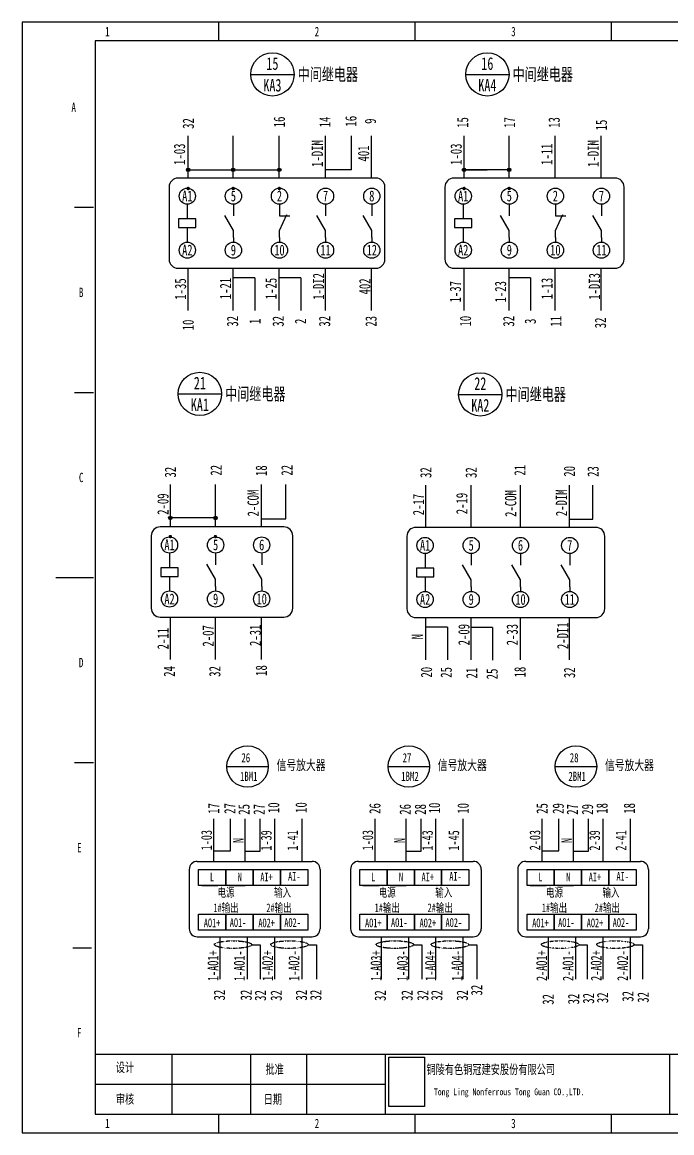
# Model space of a CAD drawing. Header units: millimetres. Extents: x 401220 to 2750366, y -101310 to 943175.
# Drawn here: x 1178257 to 1203839, y 442864 to 486641 of the extents above; entities that cross this region are included whole.
import ezdxf
from ezdxf.enums import TextEntityAlignment as Align

# ---------------------------------------------------------------- set-up
doc = ezdxf.new("R2010")
doc.units = ezdxf.units.MM
doc.linetypes.add('DASHDOT', pattern=[1, 0.5, -0.25, 0, -0.25])
doc.styles.add('IDQSTYLE', font='NSimSun.ttf', dxfattribs={"width": 0.7})
picture_1 = doc.add_image_def('image1.png', size_in_pixel=(137, 191))

msp = doc.modelspace()

# ---------------------------------------------------------------- hatches: boundary and pattern name
h = msp.add_hatch(color=256)
h.dxf.hatch_style = 1
h.paths.add_polyline_path([(1184792.08615, 480890.75253, 0.4142135624), (1184722.70739, 480821.37377), (1184792.08615, 480821.37377)])
h.paths.add_polyline_path([(1184792.08615, 480821.37377), (1184722.70739, 480821.37377, 0.4142135624), (1184792.08615, 480751.99501)])
h.paths.add_polyline_path([(1184861.46491, 480821.37377, 0.4142135624), (1184792.08615, 480890.75253), (1184792.08615, 480751.99501, 0.4142135624)])
h = msp.add_hatch(color=256)
h.dxf.hatch_style = 1
h.paths.add_polyline_path([(1186567.42133, 480890.75253, 0.4142135624), (1186498.04258, 480821.37377), (1186567.42133, 480821.37377)])
h.paths.add_polyline_path([(1186567.42133, 480821.37377), (1186498.04258, 480821.37377, 0.4142135624), (1186567.42133, 480751.99501)])
h.paths.add_polyline_path([(1186636.80009, 480821.37377, 0.4142135624), (1186567.42133, 480890.75253), (1186567.42133, 480751.99501, 0.4142135624)])
h = msp.add_hatch(color=256)
h.dxf.hatch_style = 1
h.paths.add_polyline_path([(1188382.15286, 480890.75253, 0.4142135624), (1188312.7741, 480821.37377), (1188382.15286, 480821.37377)])
h.paths.add_polyline_path([(1188382.15286, 480821.37377), (1188312.7741, 480821.37377, 0.4142135624), (1188382.15286, 480751.99501)])
h.paths.add_polyline_path([(1188451.53162, 480821.37377, 0.4142135624), (1188382.15286, 480890.75253), (1188382.15286, 480751.99501, 0.4142135624)])
h = msp.add_hatch(color=256)
h.dxf.hatch_style = 1
h.paths.add_polyline_path([(1195659.34802, 480890.75253, 0.4142135624), (1195589.96926, 480821.37377), (1195659.34802, 480821.37377)])
h.paths.add_polyline_path([(1195659.34802, 480821.37377), (1195589.96926, 480821.37377, 0.4142135624), (1195659.34802, 480751.99501)])
h.paths.add_polyline_path([(1195728.72678, 480821.37377, 0.4142135624), (1195659.34802, 480890.75253), (1195659.34802, 480751.99501, 0.4142135624)])
h = msp.add_hatch(color=256)
h.dxf.hatch_style = 1
h.paths.add_polyline_path([(1197434.6832, 480890.75253, 0.4142135624), (1197365.30445, 480821.37377), (1197434.6832, 480821.37377)])
h.paths.add_polyline_path([(1197434.6832, 480821.37377), (1197365.30445, 480821.37377, 0.4142135624), (1197434.6832, 480751.99501)])
h.paths.add_polyline_path([(1197504.06196, 480821.37377, 0.4142135624), (1197434.6832, 480890.75253), (1197434.6832, 480751.99501, 0.4142135624)])
h = msp.add_hatch(color=256)
h.dxf.hatch_style = 1
h.paths.add_polyline_path([(1184792.08615, 480155.72831, 0.4142135624), (1184722.70739, 480086.34955), (1184792.08615, 480086.34955)])
h.paths.add_polyline_path([(1184792.08615, 480086.34955), (1184722.70739, 480086.34955, 0.4142135624), (1184792.08615, 480016.97079)])
h.paths.add_polyline_path([(1184861.46491, 480086.34955, 0.4142135624), (1184792.08615, 480155.72831), (1184792.08615, 480016.97079, 0.4142135624)])
h = msp.add_hatch(color=256)
h.dxf.hatch_style = 1
h.paths.add_polyline_path([(1186567.42133, 480155.72831, 0.4142135624), (1186498.04258, 480086.34955), (1186567.42133, 480086.34955)])
h.paths.add_polyline_path([(1186567.42133, 480086.34955), (1186498.04258, 480086.34955, 0.4142135624), (1186567.42133, 480016.97079)])
h.paths.add_polyline_path([(1186636.80009, 480086.34955, 0.4142135624), (1186567.42133, 480155.72831), (1186567.42133, 480016.97079, 0.4142135624)])
h = msp.add_hatch(color=256)
h.dxf.hatch_style = 1
h.paths.add_polyline_path([(1188382.15286, 480155.72831, 0.4142135624), (1188312.7741, 480086.34955), (1188382.15286, 480086.34955)])
h.paths.add_polyline_path([(1188382.15286, 480086.34955), (1188312.7741, 480086.34955, 0.4142135624), (1188382.15286, 480016.97079)])
h.paths.add_polyline_path([(1188451.53162, 480086.34955, 0.4142135624), (1188382.15286, 480155.72831), (1188382.15286, 480016.97079, 0.4142135624)])
h = msp.add_hatch(color=256)
h.dxf.hatch_style = 1
h.paths.add_polyline_path([(1195659.34802, 480155.72831, 0.4142135624), (1195589.96926, 480086.34955), (1195659.34802, 480086.34955)])
h.paths.add_polyline_path([(1195659.34802, 480086.34955), (1195589.96926, 480086.34955, 0.4142135624), (1195659.34802, 480016.97079)])
h.paths.add_polyline_path([(1195728.72678, 480086.34955, 0.4142135624), (1195659.34802, 480155.72831), (1195659.34802, 480016.97079, 0.4142135624)])
h = msp.add_hatch(color=256)
h.dxf.hatch_style = 1
h.paths.add_polyline_path([(1197434.6832, 480155.72831, 0.4142135624), (1197365.30445, 480086.34955), (1197434.6832, 480086.34955)])
h.paths.add_polyline_path([(1197434.6832, 480086.34955), (1197365.30445, 480086.34955, 0.4142135624), (1197434.6832, 480016.97079)])
h.paths.add_polyline_path([(1197504.06196, 480086.34955, 0.4142135624), (1197434.6832, 480155.72831), (1197434.6832, 480016.97079, 0.4142135624)])
h = msp.add_hatch(color=256)
h.dxf.hatch_style = 1
h.paths.add_polyline_path([(1184091.60226, 467169.23551, 0.4142135624), (1184022.22351, 467099.85675), (1184091.60226, 467099.85675)])
h.paths.add_polyline_path([(1184091.60226, 467099.85675), (1184022.22351, 467099.85675, 0.4142135624), (1184091.60226, 467030.47799)])
h.paths.add_polyline_path([(1184160.98102, 467099.85675, 0.4142135624), (1184091.60226, 467169.23551), (1184091.60226, 467030.47799, 0.4142135624)])
h = msp.add_hatch(color=256)
h.dxf.hatch_style = 1
h.paths.add_polyline_path([(1185866.93745, 467169.23551, 0.4142135624), (1185797.55869, 467099.85675), (1185866.93745, 467099.85675)])
h.paths.add_polyline_path([(1185866.93745, 467099.85675), (1185797.55869, 467099.85675, 0.4142135624), (1185866.93745, 467030.47799)])
h.paths.add_polyline_path([(1185936.31621, 467099.85675, 0.4142135624), (1185866.93745, 467169.23551), (1185866.93745, 467030.47799, 0.4142135624)])
h = msp.add_hatch(color=256)
h.dxf.hatch_style = 1
h.paths.add_polyline_path([(1184091.60226, 466434.21129, 0.4142135624), (1184022.22351, 466364.83253), (1184091.60226, 466364.83253)])
h.paths.add_polyline_path([(1184091.60226, 466364.83253), (1184022.22351, 466364.83253, 0.4142135624), (1184091.60226, 466295.45377)])
h.paths.add_polyline_path([(1184160.98102, 466364.83253, 0.4142135624), (1184091.60226, 466434.21129), (1184091.60226, 466295.45377, 0.4142135624)])
h = msp.add_hatch(color=256)
h.dxf.hatch_style = 1
h.paths.add_polyline_path([(1185866.93745, 466434.21129, 0.4142135624), (1185797.55869, 466364.83253), (1185866.93745, 466364.83253)])
h.paths.add_polyline_path([(1185866.93745, 466364.83253), (1185797.55869, 466364.83253, 0.4142135624), (1185866.93745, 466295.45377)])
h.paths.add_polyline_path([(1185936.31621, 466364.83253, 0.4142135624), (1185866.93745, 466434.21129), (1185866.93745, 466295.45377, 0.4142135624)])

# ---------------------------------------------------------------- linework, layer by layer
at = {"ltscale": 4}
for p, q in [((1185995.28085, 485903.84016), (1185995.28085, 486640.82047)), ((1193733.57415, 485903.84016), (1193733.57415, 486640.82047)), ((1201471.86745, 485903.84016), (1201471.86745, 486640.82047)), ((1180320.53243, 479344.71536), (1181057.51274, 479344.71536)), ((1180320.53243, 472048.61025), (1181057.51274, 472048.61025)), ((1179583.55211, 464752.50513), (1181057.51274, 464752.50513)), ((1180320.53243, 457456.40002), (1181057.51274, 457456.40002)), ((1180246.83439, 450160.29491), (1180983.81471, 450160.29491)), ((1181131.21077, 445959.50712), (1241710.99261, 445959.50712)), ((1184152.83006, 445959.50712), (1184152.83006, 443601.17011)), ((1187248.14738, 445959.50712), (1187248.14738, 443601.17011)), ((1189459.08832, 445959.50712), (1189459.08832, 443601.17011)), ((1192554.40564, 445959.50712), (1192554.40564, 443601.17011)), ((1203756.50642, 445959.50712), (1203756.50642, 443601.17011)), ((1181131.21077, 444780.33861), (1192554.40564, 444780.33861)), ((1185995.28085, 442864.1898), (1185995.28085, 443601.17011)), ((1193733.57415, 442864.1898), (1193733.57415, 443601.17011)), ((1201471.86745, 442864.1898), (1201471.86745, 443601.17011))]:
    msp.add_line(p, q, dxfattribs=at)
for p, q in [((1187256.71541, 484585.29423), (1188963.52212, 484585.29423)), ((1195722.57393, 484585.29423), (1197429.38065, 484585.29423)), ((1184792.08615, 480498.14393), (1184792.08615, 482164.54202)), ((1184792.08615, 480498.14393), (1184792.08615, 482164.54202)), ((1186567.42133, 480498.14393), (1186567.42133, 482164.54202)), ((1186567.42133, 480498.14393), (1186567.42133, 482164.54202)), ((1188382.15286, 480498.14393), (1188382.15286, 482164.54202)), ((1188382.15286, 480498.14393), (1188382.15286, 482164.54202)), ((1190196.88438, 480498.14393), (1190196.88438, 482164.54202)), ((1190196.88438, 480498.14393), (1190196.88438, 482164.54202)), ((1191221.31484, 481085.70772), (1191221.31484, 482164.54202)), ((1191221.31484, 480821.37377), (1191221.31484, 482164.54202)), ((1191221.31484, 481085.70772), (1191221.31484, 482164.54202)), ((1191221.31484, 480821.37377), (1191221.31484, 482164.54202)), ((1192019.40232, 480498.23908), (1192019.40232, 482164.63717)), ((1192019.40232, 480498.23908), (1192019.40232, 482164.63717)), ((1195659.34802, 480498.14393), (1195659.34802, 482164.54202)), ((1195659.34802, 480498.14393), (1195659.34802, 482164.54202)), ((1197434.6832, 480498.14393), (1197434.6832, 482164.54202)), ((1197434.6832, 480498.14393), (1197434.6832, 482164.54202)), ((1199249.41473, 480498.14393), (1199249.41473, 482164.54202)), ((1199249.41473, 480498.14393), (1199249.41473, 482164.54202)), ((1201064.14625, 480498.14393), (1201064.14625, 482164.54202)), ((1201064.14625, 480498.14393), (1201064.14625, 482164.54202)), ((1184792.08615, 480821.37377), (1188382.15286, 480821.37377)), ((1184792.08615, 480821.37377), (1188382.15286, 480821.37377)), ((1191221.31484, 480821.37377), (1190196.88438, 480821.37377)), ((1195659.34802, 480821.37377), (1196573.44613, 480821.37377)), ((1195659.34802, 480821.37377), (1196573.44613, 480821.37377)), ((1197434.6832, 480821.37377), (1195659.34802, 480821.37377)), ((1187804.12279, 480498.14393), (1184394.52719, 480498.14393)), ((1187804.12279, 480498.14393), (1184394.52719, 480498.14393)), ((1192186.11996, 480498.14393), (1187804.12279, 480498.14393)), ((1192186.11996, 480498.14393), (1187804.12279, 480498.14393)), ((1198326.78234, 480498.14393), (1195261.78906, 480498.14393)), ((1198326.78234, 480498.14393), (1195261.78906, 480498.14393)), ((1201605.38912, 480498.14393), (1195300.39859, 480498.14393)), ((1201605.38912, 480498.14393), (1195300.39859, 480498.14393)), ((1184038.94246, 480142.5592), (1184038.94246, 477297.88135)), ((1184038.94246, 480142.5592), (1184038.94246, 477297.88135)), ((1192541.70469, 477297.88135), (1192541.70469, 480142.5592)), ((1192541.70469, 477297.88135), (1192541.70469, 480142.5592)), ((1194906.20433, 480142.5592), (1194906.20433, 477297.88135)), ((1194906.20433, 480142.5592), (1194906.20433, 477297.88135)), ((1201960.97385, 477297.88135), (1201960.97385, 480142.5592)), ((1201960.97385, 477297.88135), (1201960.97385, 480142.5592)), ((1184758.58356, 479463.66803), (1184758.58356, 479286.69598)), ((1184758.58356, 479463.66803), (1184758.58356, 479286.69598)), ((1186573.31508, 479463.66803), (1186573.31508, 479286.69598)), ((1186573.31508, 479463.66803), (1186573.31508, 479286.69598)), ((1188388.04661, 479463.66803), (1188388.04661, 479286.69598)), ((1188388.04661, 479463.66803), (1188388.04661, 479286.69598)), ((1190202.77813, 479463.66803), (1190202.77813, 479286.69598)), ((1190202.77813, 479463.66803), (1190202.77813, 479286.69598)), ((1192025.29607, 479463.76318), (1192025.29607, 479286.79112)), ((1192025.29607, 479463.76318), (1192025.29607, 479286.79112)), ((1195625.84543, 479463.66803), (1195625.84543, 479286.69598)), ((1195625.84543, 479463.66803), (1195625.84543, 479286.69598)), ((1197440.57696, 479463.66803), (1197440.57696, 479286.69598)), ((1197440.57696, 479463.66803), (1197440.57696, 479286.69598)), ((1199255.30848, 479463.66803), (1199255.30848, 479286.69598)), ((1199255.30848, 479463.66803), (1199255.30848, 479286.69598)), ((1201070.04001, 479463.66803), (1201070.04001, 479286.69598)), ((1201070.04001, 479463.66803), (1201070.04001, 479286.69598)), ((1184758.58356, 479286.69598), (1184758.58353, 478888.44108)), ((1184758.58356, 479286.69598), (1184758.58353, 478888.44108)), ((1186573.31502, 478433.29262), (1186231.95372, 479024.54784)), ((1186573.31502, 478433.29262), (1186231.95372, 479024.54784)), ((1186573.31508, 479286.69598), (1186573.31506, 479002.22819)), ((1186573.31508, 479286.69598), (1186573.31506, 479002.22819)), ((1188388.04654, 478433.29363), (1188680.74518, 479066.8284)), ((1188388.04654, 478433.29363), (1188680.74518, 479066.8284)), ((1188388.04661, 479286.69598), (1188388.04659, 479002.22819)), ((1188388.04661, 479286.69598), (1188388.04659, 479002.22819)), ((1188388.04659, 479002.22819), (1188800.35828, 479002.22819)), ((1190202.77807, 478433.29262), (1189861.41677, 479024.54784)), ((1190202.77807, 478433.29262), (1189861.41677, 479024.54784)), ((1190202.77813, 479286.69598), (1190202.77811, 479002.22819)), ((1190202.77813, 479286.69598), (1190202.77811, 479002.22819)), ((1192025.296, 478433.38777), (1191683.93471, 479024.64298)), ((1192025.296, 478433.38777), (1191683.93471, 479024.64298)), ((1192025.29607, 479286.79112), (1192025.29605, 479002.32334)), ((1192025.29607, 479286.79112), (1192025.29605, 479002.32334)), ((1195625.84543, 479286.69598), (1195625.8454, 478888.44108)), ((1195625.84543, 479286.69598), (1195625.8454, 478888.44108)), ((1197440.57689, 478433.29262), (1197099.21559, 479024.54784)), ((1197440.57689, 478433.29262), (1197099.21559, 479024.54784)), ((1197440.57696, 479286.69598), (1197440.57693, 479002.22819)), ((1197440.57696, 479286.69598), (1197440.57693, 479002.22819)), ((1199255.30841, 478433.29363), (1199548.00705, 479066.8284)), ((1199255.30841, 478433.29363), (1199548.00705, 479066.8284)), ((1199255.30848, 479286.69598), (1199255.30846, 479002.22819)), ((1199255.30848, 479286.69598), (1199255.30846, 479002.22819)), ((1199255.30846, 479002.22819), (1199667.62015, 479002.22819)), ((1201070.03994, 478433.29262), (1200728.67864, 479024.54784)), ((1201070.03994, 478433.29262), (1200728.67864, 479024.54784)), ((1201070.04001, 479286.69598), (1201070.03998, 479002.22819)), ((1201070.04001, 479286.69598), (1201070.03998, 479002.22819)), ((1184417.22219, 478888.44111), (1184417.22216, 478547.07977)), ((1184417.22219, 478888.44111), (1184417.22216, 478547.07977)), ((1184417.22216, 478547.07977), (1185099.94484, 478547.07971)), ((1184417.22216, 478547.07977), (1185099.94484, 478547.07971)), ((1185099.94487, 478888.44105), (1184417.22219, 478888.44111)), ((1185099.94487, 478888.44105), (1184417.22219, 478888.44111)), ((1184758.5835, 478547.07974), (1184758.58347, 478148.82484)), ((1184758.5835, 478547.07974), (1184758.58347, 478148.82484)), ((1185099.94484, 478547.07971), (1185099.94487, 478888.44105)), ((1185099.94484, 478547.07971), (1185099.94487, 478888.44105)), ((1195284.48406, 478888.44111), (1195284.48403, 478547.07977)), ((1195284.48406, 478888.44111), (1195284.48403, 478547.07977)), ((1195284.48403, 478547.07977), (1195967.20671, 478547.07971)), ((1195284.48403, 478547.07977), (1195967.20671, 478547.07971)), ((1195967.20674, 478888.44105), (1195284.48406, 478888.44111)), ((1195967.20674, 478888.44105), (1195284.48406, 478888.44111)), ((1195625.84537, 478547.07974), (1195625.84534, 478148.82484)), ((1195625.84537, 478547.07974), (1195625.84534, 478148.82484)), ((1195967.20671, 478547.07971), (1195967.20674, 478888.44105)), ((1195967.20671, 478547.07971), (1195967.20674, 478888.44105)), ((1184758.58356, 478148.82484), (1184758.58356, 477974.77384)), ((1184758.58356, 478148.82484), (1184758.58356, 477974.77384)), ((1186573.31499, 478148.82484), (1186573.31502, 478433.29262)), ((1186573.31499, 478148.82484), (1186573.31502, 478433.29262)), ((1186573.31508, 478148.82484), (1186573.31508, 477974.77384)), ((1186573.31508, 478148.82484), (1186573.31508, 477974.77384)), ((1188388.04652, 478148.82484), (1188388.04654, 478433.29262)), ((1188388.04652, 478148.82484), (1188388.04654, 478433.29262)), ((1188388.04661, 478148.82484), (1188388.04661, 477974.77384)), ((1188388.04661, 478148.82484), (1188388.04661, 477974.77384)), ((1190202.77804, 478148.82484), (1190202.77807, 478433.29262)), ((1190202.77804, 478148.82484), (1190202.77807, 478433.29262)), ((1190202.77813, 478148.82484), (1190202.77813, 477974.77384)), ((1190202.77813, 478148.82484), (1190202.77813, 477974.77384)), ((1192025.29598, 478148.91998), (1192025.296, 478433.38777)), ((1192025.29598, 478148.91998), (1192025.296, 478433.38777)), ((1192025.29607, 478148.91998), (1192025.29607, 477974.86899)), ((1192025.29607, 478148.91998), (1192025.29607, 477974.86899)), ((1195625.84543, 478148.82484), (1195625.84543, 477974.77384)), ((1195625.84543, 478148.82484), (1195625.84543, 477974.77384)), ((1197440.57686, 478148.82484), (1197440.57689, 478433.29262)), ((1197440.57686, 478148.82484), (1197440.57689, 478433.29262)), ((1197440.57696, 478148.82484), (1197440.57696, 477974.77384)), ((1197440.57696, 478148.82484), (1197440.57696, 477974.77384)), ((1199255.30839, 478148.82484), (1199255.30841, 478433.29262)), ((1199255.30839, 478148.82484), (1199255.30841, 478433.29262)), ((1199255.30848, 478148.82484), (1199255.30848, 477974.77384)), ((1199255.30848, 478148.82484), (1199255.30848, 477974.77384)), ((1201070.03991, 478148.82484), (1201070.03994, 478433.29262)), ((1201070.03991, 478148.82484), (1201070.03994, 478433.29262)), ((1201070.04001, 478148.82484), (1201070.04001, 477974.77384)), ((1201070.04001, 478148.82484), (1201070.04001, 477974.77384)), ((1184394.52719, 476942.29662), (1188080.54696, 476942.29662)), ((1184394.52719, 476942.29662), (1188080.54696, 476942.29662)), ((1184792.08615, 475275.89853), (1184792.08615, 476942.29662)), ((1184792.08615, 475275.89853), (1184792.08615, 476942.29662)), ((1186567.42133, 475275.89853), (1186567.42133, 476942.29662)), ((1186567.42133, 475275.89853), (1186567.42133, 476942.29662)), ((1188080.54696, 476942.29662), (1192186.11996, 476942.29662)), ((1188080.54696, 476942.29662), (1192186.11996, 476942.29662)), ((1188382.15286, 475275.89853), (1188382.15286, 476942.29662)), ((1188382.15286, 475275.89853), (1188382.15286, 476942.29662)), ((1190196.88438, 475275.89853), (1190196.88438, 476942.29662)), ((1190196.88438, 475275.89853), (1190196.88438, 476942.29662)), ((1192019.40232, 475275.99367), (1192019.40232, 476942.39176)), ((1192019.40232, 475275.99367), (1192019.40232, 476942.39176)), ((1195261.78906, 476942.29662), (1198326.78234, 476942.29662)), ((1195261.78906, 476942.29662), (1198326.78234, 476942.29662)), ((1195300.39859, 476942.29662), (1201605.38912, 476942.29662)), ((1195300.39859, 476942.29662), (1201605.38912, 476942.29662)), ((1195659.34802, 475275.89853), (1195659.34802, 476942.29662)), ((1195659.34802, 475275.89853), (1195659.34802, 476942.29662)), ((1197434.6832, 475275.89853), (1197434.6832, 476942.29662)), ((1197434.6832, 475275.89853), (1197434.6832, 476942.29662)), ((1199249.41473, 475275.89853), (1199249.41473, 476942.29662)), ((1199249.41473, 475275.89853), (1199249.41473, 476942.29662)), ((1201064.14625, 475275.89853), (1201064.14625, 476942.29662)), ((1201064.14625, 475275.89853), (1201064.14625, 476942.29662)), ((1187414.47379, 476565.88014), (1186567.42133, 476565.88014)), ((1187414.47379, 476565.88014), (1186567.42133, 476565.88014)), ((1187414.47379, 476565.88014), (1187414.47379, 475275.89853)), ((1187414.47379, 476565.88014), (1187414.47379, 475275.89853)), ((1189229.20531, 476565.88014), (1188382.15286, 476565.88014)), ((1189229.20531, 476565.88014), (1188382.15286, 476565.88014)), ((1189229.20531, 476565.88014), (1189229.20531, 475275.89853)), ((1189229.20531, 476565.88014), (1189229.20531, 475275.89853)), ((1198281.73566, 476565.88014), (1197434.6832, 476565.88014)), ((1198281.73566, 476565.88014), (1197434.6832, 476565.88014)), ((1198281.73566, 476565.88014), (1198281.73566, 475275.89853)), ((1198281.73566, 476565.88014), (1198281.73566, 475275.89853)), ((1184399.5734, 471989.0787), (1186106.38011, 471989.0787)), ((1195445.01318, 471971.25518), (1197151.81989, 471971.25518)), ((1184091.60226, 466747.21848), (1184091.60226, 468413.61657)), ((1184091.60226, 466747.21848), (1184091.60226, 468413.61657)), ((1185866.93745, 466747.21848), (1185866.93745, 468413.61657)), ((1185866.93745, 466747.21848), (1185866.93745, 468413.61657)), ((1187681.66898, 466747.21848), (1187681.66898, 468413.61657)), ((1187681.66898, 466747.21848), (1187681.66898, 468413.61657)), ((1188633.12679, 467334.78227), (1188633.12679, 468413.61657)), ((1188633.12679, 467070.44832), (1188633.12679, 468413.61657)), ((1188633.12679, 467334.78227), (1188633.12679, 468413.61657)), ((1188633.12679, 467070.44832), (1188633.12679, 468413.61657)), ((1194158.1246, 466729.39496), (1194158.1246, 468395.79305)), ((1194158.1246, 466729.39496), (1194158.1246, 468395.79305)), ((1195933.45979, 466729.39496), (1195933.45979, 468395.79305)), ((1195933.45979, 466729.39496), (1195933.45979, 468395.79305)), ((1197875.17553, 466729.39496), (1197875.17553, 468395.79305)), ((1197875.17553, 466729.39496), (1197875.17553, 468395.79305)), ((1199816.89127, 466729.39496), (1199816.89127, 468395.79305)), ((1199816.89127, 466729.39496), (1199816.89127, 468395.79305)), ((1200730.98938, 467052.6248), (1200730.98938, 468395.79305)), ((1200730.98938, 467052.6248), (1200730.98938, 468395.79305)), ((1185866.93745, 467099.85675), (1184091.60226, 467099.85675)), ((1186759.03659, 466747.21848), (1183694.04331, 466747.21848)), ((1186759.03659, 466747.21848), (1183694.04331, 466747.21848)), ((1188554.576, 466747.21848), (1183758.52357, 466747.21848)), ((1188554.576, 466747.21848), (1183758.52357, 466747.21848)), ((1187380.06308, 466747.21848), (1184315.0698, 466747.21848)), ((1187380.06308, 466747.21848), (1184315.0698, 466747.21848)), ((1187681.66898, 467070.44832), (1188633.12679, 467070.44832)), ((1187681.66898, 467070.44832), (1188633.12679, 467070.44832)), ((1197798.26844, 466729.39496), (1193760.56565, 466729.39496)), ((1197798.26844, 466729.39496), (1193760.56565, 466729.39496)), ((1200844.28553, 466729.39496), (1197798.26844, 466729.39496)), ((1200844.28553, 466729.39496), (1197798.26844, 466729.39496)), ((1199816.89127, 467052.6248), (1200730.98938, 467052.6248)), ((1199816.89127, 467052.6248), (1200730.98938, 467052.6248)), ((1183338.45858, 466391.63375), (1183338.45858, 463546.9559)), ((1183338.45858, 466391.63375), (1183338.45858, 463546.9559)), ((1188910.16074, 463546.9559), (1188910.16074, 466391.63375)), ((1188910.16074, 463546.9559), (1188910.16074, 466391.63375)), ((1193404.98091, 466373.81023), (1193404.98091, 463529.13238)), ((1193404.98091, 466373.81023), (1193404.98091, 463529.13238)), ((1201199.87026, 463529.13238), (1201199.87026, 466373.81023)), ((1201199.87026, 463529.13238), (1201199.87026, 466373.81023)), ((1184058.09968, 465535.77053), (1184058.09965, 465137.51563)), ((1184058.09968, 465535.77053), (1184058.09965, 465137.51563)), ((1184058.09968, 465712.74258), (1184058.09968, 465535.77053)), ((1184058.09968, 465712.74258), (1184058.09968, 465535.77053)), ((1185872.8312, 465535.77053), (1185872.83118, 465251.30274)), ((1185872.8312, 465535.77053), (1185872.83118, 465251.30274)), ((1185872.8312, 465712.74258), (1185872.8312, 465535.77053)), ((1185872.8312, 465712.74258), (1185872.8312, 465535.77053)), ((1187687.56273, 465535.77053), (1187687.5627, 465251.30274)), ((1187687.56273, 465535.77053), (1187687.5627, 465251.30274)), ((1187687.56273, 465712.74258), (1187687.56273, 465535.77053)), ((1187687.56273, 465712.74258), (1187687.56273, 465535.77053)), ((1194124.62202, 465517.94701), (1194124.62198, 465119.69211)), ((1194124.62202, 465517.94701), (1194124.62198, 465119.69211)), ((1194124.62202, 465694.91906), (1194124.62202, 465517.94701)), ((1194124.62202, 465694.91906), (1194124.62202, 465517.94701)), ((1195939.35354, 465517.94701), (1195939.35352, 465233.47923)), ((1195939.35354, 465517.94701), (1195939.35352, 465233.47923)), ((1195939.35354, 465694.91906), (1195939.35354, 465517.94701)), ((1195939.35354, 465694.91906), (1195939.35354, 465517.94701)), ((1197881.06928, 465517.94701), (1197881.06926, 465233.47923)), ((1197881.06928, 465517.94701), (1197881.06926, 465233.47923)), ((1197881.06928, 465694.91906), (1197881.06928, 465517.94701)), ((1197881.06928, 465694.91906), (1197881.06928, 465517.94701)), ((1199822.78502, 465517.94701), (1199822.785, 465233.47923)), ((1199822.78502, 465517.94701), (1199822.785, 465233.47923)), ((1199822.78502, 465694.91906), (1199822.78502, 465517.94701)), ((1199822.78502, 465694.91906), (1199822.78502, 465517.94701)), ((1183716.7383, 465137.51566), (1183716.73828, 464796.15432)), ((1183716.7383, 465137.51566), (1183716.73828, 464796.15432)), ((1184399.46099, 465137.5156), (1183716.7383, 465137.51566)), ((1184399.46099, 465137.5156), (1183716.7383, 465137.51566)), ((1184399.46096, 464796.15426), (1184399.46099, 465137.5156)), ((1184399.46096, 464796.15426), (1184399.46099, 465137.5156)), ((1185872.83113, 464682.36717), (1185531.46984, 465273.62239)), ((1185872.83113, 464682.36717), (1185531.46984, 465273.62239)), ((1187687.56266, 464682.36804), (1187346.20136, 465273.62326)), ((1187687.56266, 464682.36804), (1187346.20136, 465273.62326)), ((1193783.26064, 465119.69214), (1193783.26061, 464778.3308)), ((1193783.26064, 465119.69214), (1193783.26061, 464778.3308)), ((1194465.98333, 465119.69208), (1193783.26064, 465119.69214)), ((1194465.98333, 465119.69208), (1193783.26064, 465119.69214)), ((1194465.9833, 464778.33074), (1194465.98333, 465119.69208)), ((1194465.9833, 464778.33074), (1194465.98333, 465119.69208)), ((1195939.35347, 464664.5438), (1195597.99218, 465255.79902)), ((1195939.35347, 464664.5438), (1195597.99218, 465255.79902)), ((1197881.06921, 464664.5438), (1197539.70792, 465255.79902)), ((1197881.06921, 464664.5438), (1197539.70792, 465255.79902)), ((1199822.78496, 464664.5438), (1199481.42366, 465255.79902)), ((1199822.78496, 464664.5438), (1199481.42366, 465255.79902)), ((1183716.73828, 464796.15432), (1184399.46096, 464796.15426)), ((1183716.73828, 464796.15432), (1184399.46096, 464796.15426)), ((1184058.09962, 464796.15429), (1184058.09959, 464397.89939)), ((1184058.09962, 464796.15429), (1184058.09959, 464397.89939)), ((1185872.83111, 464397.89939), (1185872.83113, 464682.36717)), ((1185872.83111, 464397.89939), (1185872.83113, 464682.36717)), ((1187687.56263, 464397.89939), (1187687.56266, 464682.36717)), ((1187687.56263, 464397.89939), (1187687.56266, 464682.36717)), ((1193783.26061, 464778.3308), (1194465.9833, 464778.33074)), ((1193783.26061, 464778.3308), (1194465.9833, 464778.33074)), ((1194124.62196, 464778.33077), (1194124.62192, 464380.07587)), ((1194124.62196, 464778.33077), (1194124.62192, 464380.07587)), ((1195939.35345, 464380.07587), (1195939.35347, 464664.54366)), ((1195939.35345, 464380.07587), (1195939.35347, 464664.54366)), ((1195939.35345, 464380.07587), (1195939.35347, 464664.54366)), ((1195939.35345, 464380.07587), (1195939.35347, 464664.54366)), ((1197881.06919, 464380.07587), (1197881.06921, 464664.54366)), ((1197881.06919, 464380.07587), (1197881.06921, 464664.54366)), ((1199822.78493, 464380.07587), (1199822.78496, 464664.54366)), ((1199822.78493, 464380.07587), (1199822.78496, 464664.54366)), ((1184058.09968, 464397.89939), (1184058.09968, 464223.84839)), ((1184058.09968, 464397.89939), (1184058.09968, 464223.84839)), ((1185872.8312, 464397.89939), (1185872.8312, 464223.84839)), ((1185872.8312, 464397.89939), (1185872.8312, 464223.84839)), ((1187687.56273, 464397.89939), (1187687.56273, 464223.84839)), ((1187687.56273, 464397.89939), (1187687.56273, 464223.84839)), ((1194124.62202, 464380.07587), (1194124.62202, 464206.02487)), ((1194124.62202, 464380.07587), (1194124.62202, 464206.02487)), ((1195939.35354, 464380.07587), (1195939.35354, 464206.02487)), ((1195939.35354, 464380.07587), (1195939.35354, 464206.02487)), ((1197881.06928, 464380.07587), (1197881.06928, 464206.02487)), ((1197881.06928, 464380.07587), (1197881.06928, 464206.02487)), ((1199822.78502, 464380.07587), (1199822.78502, 464206.02487)), ((1199822.78502, 464380.07587), (1199822.78502, 464206.02487)), ((1183694.04331, 463191.37117), (1186759.03659, 463191.37117)), ((1183694.04331, 463191.37117), (1186759.03659, 463191.37117)), ((1183758.52357, 463191.37117), (1188554.576, 463191.37117)), ((1183758.52357, 463191.37117), (1188554.576, 463191.37117)), ((1184091.60226, 461524.97308), (1184091.60226, 463191.37117)), ((1184091.60226, 461524.97308), (1184091.60226, 463191.37117)), ((1184315.0698, 463191.37117), (1187380.06308, 463191.37117)), ((1184315.0698, 463191.37117), (1187380.06308, 463191.37117)), ((1185866.93745, 461524.97308), (1185866.93745, 463191.37117)), ((1185866.93745, 461524.97308), (1185866.93745, 463191.37117)), ((1187681.66898, 461524.97308), (1187681.66898, 463191.37117)), ((1187681.66898, 461524.97308), (1187681.66898, 463191.37117)), ((1193760.56565, 463173.54765), (1197798.26844, 463173.54765)), ((1193760.56565, 463173.54765), (1197798.26844, 463173.54765)), ((1194158.1246, 461507.14956), (1194158.1246, 463173.54765)), ((1194158.1246, 461507.14956), (1194158.1246, 463173.54765)), ((1194158.1246, 461507.14956), (1194158.1246, 463173.54765)), ((1194158.1246, 461507.14956), (1194158.1246, 463173.54765)), ((1195933.45979, 461507.14956), (1195933.45979, 463173.54765)), ((1195933.45979, 461507.14956), (1195933.45979, 463173.54765)), ((1197798.26844, 463173.54765), (1200844.28553, 463173.54765)), ((1197798.26844, 463173.54765), (1200844.28553, 463173.54765)), ((1197875.17553, 461507.14956), (1197875.17553, 463173.54765)), ((1197875.17553, 461507.14956), (1197875.17553, 463173.54765)), ((1199816.89127, 461507.14956), (1199816.89127, 463173.54765)), ((1199816.89127, 461507.14956), (1199816.89127, 463173.54765)), ((1195005.17706, 462797.13117), (1194158.1246, 462797.13117)), ((1195005.17706, 462797.13117), (1194158.1246, 462797.13117)), ((1195005.17706, 462797.13117), (1195005.17706, 461507.14956)), ((1195005.17706, 462797.13117), (1195005.17706, 461507.14956)), ((1195005.17706, 462797.13117), (1195005.17706, 461507.14956)), ((1195005.17706, 462797.13117), (1195005.17706, 461507.14956)), ((1196780.51224, 462787.5203), (1195933.45979, 462787.5203)), ((1196780.51224, 462787.5203), (1195933.45979, 462787.5203)), ((1196780.51224, 462787.5203), (1196780.51224, 461497.53869)), ((1196780.51224, 462787.5203), (1196780.51224, 461497.53869)), ((1196780.51224, 462787.5203), (1196780.51224, 461497.53869)), ((1196780.51224, 462787.5203), (1196780.51224, 461497.53869)), ((1186315.59251, 457302.85948), (1187949.6792, 457302.85948)), ((1192665.53106, 457302.85948), (1194299.61775, 457302.85948)), ((1199249.41492, 457302.85948), (1200883.50161, 457302.85948)), ((1185806.09444, 453562.99494), (1185806.09444, 455233.68028)), ((1186457.79877, 453971.9391), (1186457.79877, 455233.68028)), ((1187031.04323, 453562.99494), (1187031.04323, 455233.68028)), ((1187623.95945, 453963.08315), (1187623.95945, 455233.68028)), ((1188203.11326, 453562.99494), (1188203.11326, 455233.68028)), ((1189276.79263, 453562.99494), (1189276.79263, 455233.68028)), ((1192156.03299, 453562.99494), (1192156.03299, 455233.68028)), ((1193380.98178, 453562.99494), (1193380.98178, 455233.68028)), ((1193973.898, 453963.08315), (1193973.898, 455233.68028)), ((1194553.05181, 453562.99494), (1194553.05181, 455233.68028)), ((1195626.73118, 453562.99494), (1195626.73118, 455233.68028)), ((1198739.91685, 453562.99494), (1198739.91685, 455233.68028)), ((1199391.62117, 453971.9391), (1199391.62117, 455233.68028)), ((1199964.86564, 453562.99494), (1199964.86564, 455233.68028)), ((1200557.78186, 453963.08315), (1200557.78186, 455233.68028)), ((1201136.93567, 453562.99494), (1201136.93567, 455233.68028)), ((1202210.61503, 453562.99494), (1202210.61503, 455233.68028)), ((1185806.09444, 453971.9391), (1186457.79877, 453971.9391)), ((1198739.91685, 453971.9391), (1199391.62117, 453971.9391)), ((1185153.05661, 453562.99494), (1189671.14312, 453562.99494)), ((1187031.04323, 453963.08315), (1187623.95945, 453963.08315)), ((1191502.99516, 453562.99494), (1196021.08167, 453562.99494)), ((1193380.98178, 453963.08315), (1193973.898, 453963.08315)), ((1198086.87901, 453562.99494), (1202604.96553, 453562.99494)), ((1199964.86564, 453963.08315), (1200557.78186, 453963.08315)), ((1185326.73139, 452614.25024), (1185959.22786, 452614.25024)), ((1186400.41076, 452614.25024), (1187032.90723, 452614.25024)), ((1191676.66994, 452614.25024), (1192309.16641, 452614.25024)), ((1192750.34931, 452614.25024), (1193382.84578, 452614.25024)), ((1198260.5538, 452614.25024), (1198893.05027, 452614.25024)), ((1199334.23317, 452614.25024), (1199966.72964, 452614.25024)), ((1185153.05661, 450592.92194), (1189671.14312, 450592.92194)), ((1186055.75454, 448922.2366), (1186055.75454, 450592.92194)), ((1187129.4339, 448922.2366), (1187129.4339, 450592.92194)), ((1188203.11326, 448922.2366), (1188203.11326, 450592.92194)), ((1189276.79263, 448922.2366), (1189276.79263, 450592.92194)), ((1191502.99516, 450592.92194), (1196021.08167, 450592.92194)), ((1192405.69309, 448922.2366), (1192405.69309, 450592.92194)), ((1193479.37245, 448922.2366), (1193479.37245, 450592.92194)), ((1194553.05181, 448922.2366), (1194553.05181, 450592.92194)), ((1195626.73118, 448922.2366), (1195626.73118, 450592.92194)), ((1198086.87901, 450592.92194), (1202604.96553, 450592.92194)), ((1198989.57694, 448922.2366), (1198989.57694, 450592.92194)), ((1200063.25631, 448922.2366), (1200063.25631, 450592.92194)), ((1201136.93567, 448922.2366), (1201136.93567, 450592.92194)), ((1202210.61503, 448922.2366), (1202210.61503, 450592.92194)), ((1187299.07048, 450275.28352), (1187625.05034, 450275.28352)), ((1187625.05034, 450275.28352), (1187625.05034, 448922.2366)), ((1189515.99965, 450275.28352), (1189841.97951, 450275.28352)), ((1189841.97951, 450275.28352), (1189841.97951, 448922.2366)), ((1193673.18326, 450275.28352), (1193999.16312, 450275.28352)), ((1193999.16312, 450275.28352), (1193999.16312, 448922.2366)), ((1195838.09007, 450275.28352), (1196164.06993, 450275.28352)), ((1196164.06993, 450275.28352), (1196164.06993, 448922.2366)), ((1200177.85743, 450275.28352), (1200503.83729, 450275.28352)), ((1200503.83729, 450275.28352), (1200503.83729, 448922.2366)), ((1202355.84925, 450275.28352), (1202681.82911, 450275.28352)), ((1202681.82911, 450275.28352), (1202681.82911, 448922.2366))]:
    msp.add_line(p, q)
at = {"ltscale": 10}
for p, q in [((1184836.80837, 453246.74671), (1184836.80837, 450909.17018)), ((1189987.39135, 453246.74671), (1189987.39135, 450909.17018)), ((1191186.74692, 453246.74671), (1191186.74692, 450909.17018)), ((1196337.3299, 453246.74671), (1196337.3299, 450909.17018)), ((1197770.63078, 453246.74671), (1197770.63078, 450909.17018)), ((1202921.21376, 453246.74671), (1202921.21376, 450909.17018))]:
    msp.add_line(p, q, dxfattribs=at)
at = {"ltscale": 4}
for points in [[(1178256.98754, 442864.1898), (1242890.16112, 442864.1898), (1242890.16112, 486640.82047), (1178256.98754, 486640.82047)], [(1181131.21077, 443601.17011), (1241710.99261, 443601.17011), (1241710.99261, 485903.84016), (1181131.21077, 485903.84016)]]:
    msp.add_lwpolyline(points, close=True, dxfattribs=at)
for points in [[(1185205.45404, 453246.74671), (1186279.1334, 453246.74671), (1186279.1334, 452614.25024), (1185205.45404, 452614.25024)], [(1186279.1334, 453246.74671), (1187352.81277, 453246.74671), (1187352.81277, 452614.25024), (1186279.1334, 452614.25024)], [(1187352.81277, 453246.74671), (1188426.49213, 453246.74671), (1188426.49213, 452614.25024), (1187352.81277, 452614.25024)], [(1188426.49213, 453246.74671), (1189500.17149, 453246.74671), (1189500.17149, 452614.25024), (1188426.49213, 452614.25024)], [(1191555.39259, 453246.74671), (1192629.07195, 453246.74671), (1192629.07195, 452614.25024), (1191555.39259, 452614.25024)], [(1192629.07195, 453246.74671), (1193702.75132, 453246.74671), (1193702.75132, 452614.25024), (1192629.07195, 452614.25024)], [(1193702.75132, 453246.74671), (1194776.43068, 453246.74671), (1194776.43068, 452614.25024), (1193702.75132, 452614.25024)], [(1194776.43068, 453246.74671), (1195850.11005, 453246.74671), (1195850.11005, 452614.25024), (1194776.43068, 452614.25024)], [(1198139.27645, 453246.74671), (1199212.95581, 453246.74671), (1199212.95581, 452614.25024), (1198139.27645, 452614.25024)], [(1199212.95581, 453246.74671), (1200286.63518, 453246.74671), (1200286.63518, 452614.25024), (1199212.95581, 452614.25024)], [(1200286.63518, 453246.74671), (1201360.31454, 453246.74671), (1201360.31454, 452614.25024), (1200286.63518, 452614.25024)], [(1201360.31454, 453246.74671), (1202433.9939, 453246.74671), (1202433.9939, 452614.25024), (1201360.31454, 452614.25024)], [(1185205.45404, 451481.86742), (1186279.1334, 451481.86742), (1186279.1334, 450849.37095), (1185205.45404, 450849.37095)], [(1186279.1334, 451481.86742), (1187352.81277, 451481.86742), (1187352.81277, 450849.37095), (1186279.1334, 450849.37095)], [(1187352.81277, 451481.86742), (1188426.49213, 451481.86742), (1188426.49213, 450849.37095), (1187352.81277, 450849.37095)], [(1188426.49213, 451481.86742), (1189500.17149, 451481.86742), (1189500.17149, 450849.37095), (1188426.49213, 450849.37095)], [(1191555.39259, 451481.86742), (1192629.07195, 451481.86742), (1192629.07195, 450849.37095), (1191555.39259, 450849.37095)], [(1192629.07195, 451481.86742), (1193702.75132, 451481.86742), (1193702.75132, 450849.37095), (1192629.07195, 450849.37095)], [(1193702.75132, 451481.86742), (1194776.43068, 451481.86742), (1194776.43068, 450849.37095), (1193702.75132, 450849.37095)], [(1194776.43068, 451481.86742), (1195850.11005, 451481.86742), (1195850.11005, 450849.37095), (1194776.43068, 450849.37095)], [(1198139.27645, 451481.86742), (1199212.95581, 451481.86742), (1199212.95581, 450849.37095), (1198139.27645, 450849.37095)], [(1199212.95581, 451481.86742), (1200286.63518, 451481.86742), (1200286.63518, 450849.37095), (1199212.95581, 450849.37095)], [(1200286.63518, 451481.86742), (1201360.31454, 451481.86742), (1201360.31454, 450849.37095), (1200286.63518, 450849.37095)], [(1201360.31454, 451481.86742), (1202433.9939, 451481.86742), (1202433.9939, 450849.37095), (1201360.31454, 450849.37095)]]:
    msp.add_lwpolyline(points, close=True)
for centre, radius in [((1188110.11877, 484585.29423), 853.40336), ((1196575.97729, 484585.29423), 853.40336), ((1184792.08615, 480821.37377), 69.37876), ((1186567.42133, 480821.37377), 69.37876), ((1188382.15286, 480821.37377), 69.37876), ((1195659.34802, 480821.37377), 69.37876), ((1197434.6832, 480821.37377), 69.37876), ((1184758.58356, 479783.69429), 320.02626), ((1184758.58356, 479783.69429), 320.02626), ((1186573.31508, 479783.69429), 320.02626), ((1186573.31508, 479783.69429), 320.02626), ((1188388.04661, 479783.69429), 320.02626), ((1188388.04661, 479783.69429), 320.02626), ((1190202.77813, 479783.69429), 320.02626), ((1190202.77813, 479783.69429), 320.02626), ((1192025.29607, 479783.78943), 320.02626), ((1192025.29607, 479783.78943), 320.02626), ((1195625.84543, 479783.69429), 320.02626), ((1195625.84543, 479783.69429), 320.02626), ((1197440.57696, 479783.69429), 320.02626), ((1197440.57696, 479783.69429), 320.02626), ((1199255.30848, 479783.69429), 320.02626), ((1199255.30848, 479783.69429), 320.02626), ((1201070.04001, 479783.69429), 320.02626), ((1201070.04001, 479783.69429), 320.02626), ((1184758.58356, 477654.74758), 320.02626), ((1184758.58356, 477654.74758), 320.02626), ((1186573.31508, 477654.74758), 320.02626), ((1186573.31508, 477654.74758), 320.02626), ((1188388.04661, 477654.74758), 320.02626), ((1188388.04661, 477654.74758), 320.02626), ((1190202.77813, 477654.74758), 320.02626), ((1190202.77813, 477654.74758), 320.02626), ((1192025.29607, 477654.84273), 320.02626), ((1192025.29607, 477654.84273), 320.02626), ((1195625.84543, 477654.74758), 320.02626), ((1195625.84543, 477654.74758), 320.02626), ((1197440.57696, 477654.74758), 320.02626), ((1197440.57696, 477654.74758), 320.02626), ((1199255.30848, 477654.74758), 320.02626), ((1199255.30848, 477654.74758), 320.02626), ((1201070.04001, 477654.74758), 320.02626), ((1201070.04001, 477654.74758), 320.02626), ((1185252.97675, 471989.0787), 853.40336), ((1196298.41654, 471971.25518), 853.40336), ((1184091.60226, 467099.85675), 69.37876), ((1185866.93745, 467099.85675), 69.37876), ((1184058.09968, 466032.76884), 320.02626), ((1184058.09968, 466032.76884), 320.02626), ((1185872.8312, 466032.76884), 320.02626), ((1185872.8312, 466032.76884), 320.02626), ((1187687.56273, 466032.76884), 320.02626), ((1187687.56273, 466032.76884), 320.02626), ((1194124.62202, 466014.94532), 320.02626), ((1194124.62202, 466014.94532), 320.02626), ((1195939.35354, 466014.94532), 320.02626), ((1195939.35354, 466014.94532), 320.02626), ((1197881.06928, 466014.94532), 320.02626), ((1197881.06928, 466014.94532), 320.02626), ((1199822.78502, 466014.94532), 320.02626), ((1199822.78502, 466014.94532), 320.02626), ((1184058.09968, 463903.82213), 320.02626), ((1184058.09968, 463903.82213), 320.02626), ((1185872.8312, 463903.82213), 320.02626), ((1185872.8312, 463903.82213), 320.02626), ((1187687.56273, 463903.82213), 320.02626), ((1187687.56273, 463903.82213), 320.02626), ((1194124.62202, 463885.99861), 320.02626), ((1194124.62202, 463885.99861), 320.02626), ((1195939.35354, 463885.99861), 320.02626), ((1195939.35354, 463885.99861), 320.02626), ((1197881.06928, 463885.99861), 320.02626), ((1197881.06928, 463885.99861), 320.02626), ((1199822.78502, 463885.99861), 320.02626), ((1199822.78502, 463885.99861), 320.02626), ((1187132.63586, 457302.85948), 817.04334), ((1193482.57441, 457302.85948), 817.04334), ((1200066.45826, 457302.85948), 817.04334)]:
    msp.add_circle(centre, radius)
for centre, start, end in [((1184394.52719, 480142.5592), 90, 180), ((1184394.52719, 480142.5592), 90, 180), ((1192186.11996, 480142.5592), 0, 90), ((1192186.11996, 480142.5592), 0, 90), ((1195261.78906, 480142.5592), 90, 180), ((1195261.78906, 480142.5592), 90, 180), ((1201605.38912, 480142.5592), 0, 90), ((1201605.38912, 480142.5592), 0, 90), ((1184394.52719, 477297.88135), 180, 270), ((1184394.52719, 477297.88135), 180, 270), ((1192186.11996, 477297.88135), 270, 0), ((1192186.11996, 477297.88135), 270, 0), ((1195261.78906, 477297.88135), 180, 270), ((1195261.78906, 477297.88135), 180, 270), ((1201605.38912, 477297.88135), 270, 0), ((1201605.38912, 477297.88135), 270, 0), ((1183694.04331, 466391.63375), 90, 180), ((1183694.04331, 466391.63375), 90, 180), ((1188554.576, 466391.63375), 0, 90), ((1188554.576, 466391.63375), 0, 90), ((1193760.56565, 466373.81023), 90, 180), ((1193760.56565, 466373.81023), 90, 180), ((1200844.28553, 466373.81023), 0, 90), ((1200844.28553, 466373.81023), 0, 90), ((1183694.04331, 463546.9559), 180, 270), ((1183694.04331, 463546.9559), 180, 270), ((1188554.576, 463546.9559), 270, 0), ((1188554.576, 463546.9559), 270, 0), ((1193760.56565, 463529.13238), 180, 270), ((1193760.56565, 463529.13238), 180, 270), ((1200844.28553, 463529.13238), 270, 0), ((1200844.28553, 463529.13238), 270, 0)]:
    msp.add_arc(centre, 355.58473, start, end)
at = {"ltscale": 10}
for centre, start, end in [((1185153.05661, 453246.74671), 90, 180), ((1189671.14312, 453246.74671), 0, 90), ((1191502.99516, 453246.74671), 90, 180), ((1196021.08167, 453246.74671), 0, 90), ((1198086.87901, 453246.74671), 90, 180), ((1202604.96553, 453246.74671), 0, 90), ((1185153.05661, 450909.17018), 180, 270), ((1189671.14312, 450909.17018), 270, 0), ((1191502.99516, 450909.17018), 180, 270), ((1196021.08167, 450909.17018), 270, 0), ((1198086.87901, 450909.17018), 180, 270), ((1202604.96553, 450909.17018), 270, 0)]:
    msp.add_arc(centre, 316.24823, start, end, dxfattribs=at)
at = {"linetype": 'DASHDOT'}
for centre in [(1186563.08901, 450281.80191), (1188780.01818, 450281.80191), (1192937.2018, 450281.80191), (1195102.10861, 450281.80191), (1199441.87596, 450281.80191), (1201619.86779, 450281.80191)]:
    msp.add_ellipse(centre, major_axis=(736.67747, 0), ratio=0.2036025083, dxfattribs=at)

# ---------------------------------------------------------------- texts
at = {"style": 'IDQSTYLE', "width": 0.7}
for s, p in [('1', (1181610.24798, 485977.53819)), ('2', (1189864.4275, 485977.53819)), ('3', (1197602.7208, 485977.53819)), ('A', (1180283.68341, 482992.76792)), ('B', (1180578.47554, 475696.6628)), ('C', (1180578.47554, 468400.55769)), ('D', (1180578.47554, 461104.45258)), ('E', (1180504.7775, 453808.34747)), ('F', (1180504.7775, 446512.24235)), ('1', (1181610.24798, 442937.88783)), ('2', (1189864.4275, 442937.88783)), ('3', (1197602.7208, 442937.88783))]:
    msp.add_text(s, height=369.22714, dxfattribs=at).set_placement(p, align=Align.BOTTOM_CENTER)
for s, height, p in [('15', 497.818624, (1188110.11877, 485011.99591)), ('16', 497.818624, (1196575.97729, 485011.99591)), ('KA3', 497.818624, (1188110.11877, 484158.59256)), ('KA4', 497.818624, (1196575.97729, 484158.59256)), ('21', 497.818624, (1185252.97675, 472415.78038)), ('22', 497.818624, (1196298.41654, 472397.95686)), ('KA1', 497.818624, (1185252.97675, 471562.37702)), ('KA2', 497.818624, (1196298.41654, 471544.5535)), ('26', 361.717843, (1187061.23576, 457648.66686)), ('27', 361.717843, (1193411.17431, 457648.66686)), ('28', 361.717843, (1199995.05816, 457648.66686)), ('1BM1', 361.717843, (1187178.55671, 456914.74903)), ('1BM2', 361.717843, (1193528.49526, 456914.74903)), ('2BM1', 361.717843, (1200112.37911, 456914.74903))]:
    msp.add_text(s, height=height, dxfattribs=at).set_placement(p, align=Align.MIDDLE_CENTER)
for p in [(1189105.75602, 484585.29423), (1197571.61454, 484585.29423), (1186248.614, 471989.0787), (1197294.05379, 471971.25518)]:
    msp.add_text('中间继电器', height=497.818624, dxfattribs=at).set_placement(p, align=Align.MIDDLE_LEFT)
for s, height, p in [('16', 443.104155, (1188380.00581, 482711.32925)), ('14', 443.104155, (1190175.91368, 482708.24999)), ('16', 443.104155, (1191200.10535, 482739.55809)), ('15', 443.104155, (1195603.56439, 482687.73194)), ('17', 443.104155, (1197449.53024, 482687.73194)), ('13', 443.104155, (1199205.61601, 482687.73194)), ('32', 443.104155, (1184794.82968, 482648.276)), ('9', 443.10416, (1191967.97993, 482739.55809)), ('15', 443.104155, (1201064.22243, 482588.2148)), ('1-03', 443.104155, (1184448.23599, 481436.83457)), ('1-DIM', 443.104155, (1189876.19096, 481465.34897)), ('401', 443.104155, (1191698.7089, 481465.44411)), ('1-03', 443.104155, (1195344.791, 481436.83457)), ('1-11', 443.104155, (1198915.4262, 481436.83457)), ('1-DIM', 443.104155, (1200743.45284, 481465.34897)), ('1-DI2', 443.104155, (1189925.69801, 476225.93136)), ('1-35', 443.104155, (1184488.50857, 476123.69863)), ('1-21', 443.104155, (1186259.52956, 476142.59252)), ('1-25', 443.104155, (1188054.61609, 476142.59252)), ('402', 443.104155, (1191748.21595, 476226.02651)), ('1-37', 443.104155, (1195315.58081, 476015.80646)), ('1-23', 443.104155, (1197093.32879, 476015.80646)), ('1-13', 443.104155, (1198921.87796, 476142.59252)), ('1-DI3', 443.104155, (1200792.95988, 476225.93136)), ('32', 443.104155, (1186538.55863, 474851.44761)), ('32', 443.104155, (1188335.64544, 474851.44761)), ('32', 443.104155, (1190163.9884, 474851.44761)), ('23', 443.104155, (1191992.33136, 474851.44761)), ('10', 443.104155, (1195712.53051, 474856.58744)), ('32', 443.104155, (1197414.85357, 474851.44761)), ('11', 443.104155, (1199274.39364, 474851.44761)), ('32', 443.104155, (1201027.76626, 474787.82528)), ('10', 443.104155, (1184789.81104, 474707.73811)), ('1', 443.10416, (1187424.63697, 474851.44761)), ('2', 443.10416, (1189215.25437, 474851.44761)), ('3', 443.10416, (1198266.43402, 474851.44761)), ('32', 443.104155, (1184089.77105, 468903.30375)), ('22', 443.104155, (1185890.87848, 468979.72922)), ('18', 443.104155, (1187671.44735, 468962.78585)), ('22', 443.104155, (1188680.18578, 468979.72922)), ('32', 443.104155, (1194150.09959, 468886.87368)), ('32', 443.104155, (1195934.64964, 468886.87368)), ('21', 443.104155, (1197856.17355, 468979.72922)), ('20', 443.104155, (1199806.49058, 468938.20195)), ('23', 443.104155, (1200738.94003, 468929.72961)), ('2-09', 443.104155, (1183798.95769, 467643.83438)), ('2-COM', 443.104155, (1187350.0075, 467685.90912)), ('2-17', 443.104155, (1193865.48003, 467626.01086)), ('2-19', 443.104155, (1195566.89661, 467668.0856)), ('2-COM', 443.104155, (1197494.38119, 467668.0856)), ('2-DIM', 443.104155, (1199493.13771, 467696.6)), ('2-11', 443.104155, (1183798.95769, 462342.47311)), ('2-07', 443.104155, (1185577.04584, 462451.75635)), ('2-31', 443.104155, (1187434.86139, 462473.63799)), ('2-09', 443.104155, (1195651.70074, 462499.83857)), ('2-33', 443.104155, (1197553.84119, 462500.13004)), ('2-DI1', 443.104155, (1199545.7049, 462457.1824)), ('N', 443.10416, (1193814.10787, 462418.38797)), ('24', 443.104155, (1184050.12187, 461049.48284)), ('32', 443.104155, (1185840.17328, 461048.30189)), ('18', 443.104155, (1187671.44735, 461085.72025)), ('20', 443.104155, (1194174.97585, 461019.04597)), ('25', 443.104155, (1194953.75929, 461011.56231)), ('21', 443.104155, (1195959.13565, 460983.2359)), ('25', 443.104155, (1196761.63966, 460950.16276)), ('18', 443.104155, (1197857.96673, 461025.10879)), ('32', 443.104155, (1199810.10957, 460998.94934)), ('17', 443.104155, (1185795.76745, 455646.88847)), ('27', 443.104155, (1186431.26799, 455646.88847)), ('25', 443.104155, (1186988.28057, 455611.28401)), ('27', 443.104155, (1187585.25706, 455611.28401)), ('10', 443.104155, (1188158.06657, 455675.91886)), ('10', 443.104155, (1189238.80351, 455684.10119)), ('26', 443.104155, (1192145.7289, 455646.88847)), ('26', 443.104155, (1193338.21912, 455611.28401)), ('28', 443.104155, (1193935.19561, 455611.28401)), ('10', 443.104155, (1194490.18865, 455667.85912)), ('10', 443.104155, (1195620.04924, 455651.49446)), ('25', 443.104155, (1198729.58986, 455646.88847)), ('29', 443.104155, (1199365.0904, 455646.88847)), ('27', 443.104155, (1199922.10298, 455611.28401)), ('29', 443.104155, (1200519.07947, 455611.28401)), ('18', 443.104155, (1201089.86756, 455651.49446)), ('18', 443.104155, (1202168.05442, 455651.49446)), ('32', 443.104155, (1186021.66815, 448290.1869)), ('32', 443.104155, (1187072.75435, 448290.1869)), ('32', 443.104155, (1187635.6575, 448275.25254)), ('32', 443.104155, (1188258.34012, 448275.25254)), ('32', 443.104155, (1189249.64685, 448285.20922)), ('32', 443.104155, (1189817.5321, 448290.1869)), ('32', 443.104155, (1192356.75924, 448271.34659)), ('32', 443.104155, (1193411.91096, 448276.34404)), ('32', 443.104155, (1194031.99851, 448281.3415)), ('32', 443.104155, (1194582.07812, 448281.3415)), ('32', 443.104155, (1195587.22056, 448281.3415)), ('32', 443.104155, (1196152.29986, 448486.26358)), ('32', 443.104155, (1198968.16519, 448121.47166)), ('32', 443.104155, (1199972.02836, 448137.52258)), ('32', 443.104155, (1200558.28436, 448161.60028)), ('32', 443.104155, (1201112.41825, 448185.67797)), ('32', 443.104155, (1202108.2516, 448241.85882)), ('32', 443.104155, (1202710.57006, 448201.73021))]:
    msp.add_text(s, height=height, rotation=90, dxfattribs=at).set_placement(p, align=Align.MIDDLE_CENTER)
for s, height, p in [('A1', 426.701678, (1184758.58356, 479578.32296)), ('A1', 426.701678, (1184758.58356, 479578.32296)), ('5', 426.70168, (1186573.31508, 479578.32296)), ('5', 426.70168, (1186573.31508, 479578.32296)), ('2', 426.70168, (1188388.04661, 479578.32296)), ('7', 426.70168, (1190202.77813, 479578.32296)), ('7', 426.70168, (1190202.77813, 479578.32296)), ('8', 426.70168, (1192025.29607, 479578.41811)), ('A1', 426.701678, (1195625.84543, 479578.32296)), ('A1', 426.701678, (1195625.84543, 479578.32296)), ('5', 426.70168, (1197440.57696, 479578.32296)), ('5', 426.70168, (1197440.57696, 479578.32296)), ('2', 426.70168, (1199255.30848, 479578.32296)), ('7', 426.70168, (1201070.04001, 479578.32296)), ('7', 426.70168, (1201070.04001, 479578.32296)), ('A2', 426.701678, (1184758.58356, 477445.53987)), ('A2', 426.701678, (1184758.58356, 477445.53987)), ('9', 426.70168, (1186573.31508, 477445.53987)), ('9', 426.70168, (1186573.31508, 477445.53987)), ('10', 426.701678, (1188388.04661, 477445.53987)), ('10', 426.701678, (1188388.04661, 477445.53987)), ('11', 426.701678, (1190202.77813, 477445.53987)), ('11', 426.701678, (1190202.77813, 477445.53987)), ('12', 426.701678, (1192025.29607, 477445.63501)), ('A2', 426.701678, (1195625.84543, 477445.53987)), ('A2', 426.701678, (1195625.84543, 477445.53987)), ('9', 426.70168, (1197440.57696, 477445.53987)), ('9', 426.70168, (1197440.57696, 477445.53987)), ('10', 426.701678, (1199255.30848, 477445.53987)), ('10', 426.701678, (1199255.30848, 477445.53987)), ('11', 426.701678, (1201070.04001, 477445.53987)), ('11', 426.701678, (1201070.04001, 477445.53987)), ('A1', 426.701678, (1184058.09968, 465827.39751)), ('A1', 426.701678, (1184058.09968, 465827.39751)), ('5', 426.70168, (1185872.8312, 465827.39751)), ('5', 426.70168, (1185872.8312, 465827.39751)), ('6', 426.70168, (1187687.56273, 465827.39751)), ('6', 426.70168, (1187687.56273, 465827.39751)), ('A1', 426.701678, (1194124.62202, 465809.57399)), ('A1', 426.701678, (1194124.62202, 465809.57399)), ('5', 426.70168, (1195939.35354, 465809.57399)), ('6', 426.70168, (1197881.06928, 465809.57399)), ('6', 426.70168, (1197881.06928, 465809.57399)), ('7', 426.70168, (1199822.78502, 465809.57399)), ('7', 426.70168, (1199822.78502, 465809.57399)), ('A2', 426.701678, (1184058.09968, 463694.61442)), ('A2', 426.701678, (1184058.09968, 463694.61442)), ('9', 426.70168, (1185872.8312, 463694.61442)), ('9', 426.70168, (1185872.8312, 463694.61442)), ('10', 426.701678, (1187687.56273, 463694.61442)), ('10', 426.701678, (1187687.56273, 463694.61442)), ('A2', 426.701678, (1194124.62202, 463676.7909)), ('A2', 426.701678, (1194124.62202, 463676.7909)), ('9', 426.70168, (1195939.35354, 463676.7909)), ('9', 426.70168, (1195939.35354, 463676.7909)), ('10', 426.701678, (1197881.06928, 463676.7909)), ('10', 426.701678, (1197881.06928, 463676.7909)), ('11', 426.701678, (1199822.78502, 463676.7909))]:
    msp.add_text(s, height=height, dxfattribs=at).set_placement(p, align=Align.CENTER)
at = {"ltscale": 0.8, "style": 'IDQSTYLE', "width": 0.7}
for p in [(1189238.61442, 457359.05798), (1195588.55297, 457359.05798), (1202172.43683, 457359.05798)]:
    msp.add_text('信号放大器', height=392.97741, dxfattribs=at).set_placement(p, align=Align.MIDDLE_CENTER)
at = {"style": 'IDQSTYLE', "width": 0.7}
for s, height, rotation, p in [('1-03', 421.664313, 89.999998466, (1185726.04481, 454398.94345)), ('N', 421.66431, 89.999998466, (1186977.51659, 454387.26857)), ('1-39', 421.664313, 89.999998466, (1188077.74739, 454387.26857)), ('1-41', 421.664313, 89.999998466, (1189114.90498, 454387.26857)), ('1-03', 421.664313, 89.999998466, (1192075.98336, 454398.94345)), ('N', 421.66431, 89.999998466, (1193327.45514, 454387.26857)), ('1-43', 421.664313, 89.999998466, (1194427.68594, 454387.26857)), ('1-45', 421.664313, 89.999998466, (1195464.84353, 454387.26857)), ('2-03', 421.664313, 89.999998466, (1198659.86722, 454398.94345)), ('N', 421.66431, 89.999998466, (1199911.339, 454387.26857)), ('2-39', 421.664313, 89.999998466, (1201011.56979, 454387.26857)), ('2-41', 421.664313, 89.999998466, (1202048.72739, 454387.26857)), ('L', 341.54809, 0.004710162, (1185732.97505, 452780.82062)), ('N', 341.54809, 0.004710162, (1186824.75928, 452780.82062)), ('AI+', 341.548093, 0.004710162, (1187878.76521, 452773.27021)), ('AI-', 341.548093, 0.004710162, (1188971.81669, 452803.5994)), ('L', 341.54809, 0.004710162, (1192082.9136, 452780.82062)), ('N', 341.54809, 0.004710162, (1193174.69783, 452780.82062)), ('AI+', 341.548093, 0.004710162, (1194228.70377, 452773.27021)), ('AI-', 341.548093, 0.004710162, (1195321.75524, 452803.5994)), ('L', 341.54809, 0.004710162, (1198666.79746, 452780.82062)), ('N', 341.54809, 0.004710162, (1199758.58168, 452780.82062)), ('AI+', 341.548093, 0.004710162, (1200812.58762, 452773.27021)), ('AI-', 341.548093, 0.004710162, (1201905.63909, 452803.5994)), ('电源', 341.548093, 0.004710162, (1186284.53359, 452165.45931)), ('输入', 341.548093, 0.004710162, (1188510.17035, 452165.45931)), ('电源', 341.548093, 0.004710162, (1192634.47214, 452165.45931)), ('输入', 341.548093, 0.004710162, (1194860.1089, 452165.45931)), ('电源', 341.548093, 0.004710162, (1199218.356, 452165.45931)), ('输入', 341.548093, 0.004710162, (1201443.99276, 452165.45931)), ('1#输出', 341.548093, 0.004710162, (1186284.53359, 451562.03083)), ('2#输出', 341.548093, 0.004710162, (1188369.8181, 451562.03083)), ('1#输出', 341.548093, 0.004710162, (1192634.47214, 451562.03083)), ('2#输出', 341.548093, 0.004710162, (1194719.75665, 451562.03083)), ('1#输出', 341.548093, 0.004710162, (1199218.356, 451562.03083)), ('2#输出', 341.548093, 0.004710162, (1201303.64051, 451562.03083)), ('AO1+', 341.548093, 0.004710162, (1185734.46365, 450967.54712)), ('AO1-', 341.548093, 0.004710162, (1186757.30415, 450979.64348)), ('AO2+', 341.548093, 0.004710162, (1187881.82238, 450967.54712)), ('AO2-', 341.548093, 0.004710162, (1188904.66288, 450979.64348)), ('AO1+', 341.548093, 0.004710162, (1192084.4022, 450967.54712)), ('AO1-', 341.548093, 0.004710162, (1193107.2427, 450979.64348)), ('AO2+', 341.548093, 0.004710162, (1194231.76093, 450967.54712)), ('AO2-', 341.548093, 0.004710162, (1195254.60143, 450979.64348)), ('AO1+', 341.548093, 0.004710162, (1198668.28606, 450967.54712)), ('AO1-', 341.548093, 0.004710162, (1199691.12656, 450979.64348)), ('AO2+', 341.548093, 0.004710162, (1200815.64479, 450967.54712)), ('AO2-', 341.548093, 0.004710162, (1201838.48528, 450979.64348)), ('1-AO1+', 421.664313, 89.999998466, (1185984.8326, 449448.50863)), ('1-AO2+', 421.664313, 89.999998466, (1188132.19133, 449453.76376)), ('1-AO3+', 421.664313, 89.999998466, (1192405.69309, 449448.50863)), ('1-AO4+', 421.664313, 89.999998466, (1194553.05181, 449453.76376)), ('2-AO1+', 421.664313, 89.999998466, (1198927.32916, 449448.50863)), ('2-AO2+', 421.664313, 89.999998466, (1201074.68789, 449453.76376)), ('1-AO1-', 421.664313, 89.999998466, (1187021.9902, 449448.50863)), ('1-AO2-', 421.664313, 89.999998466, (1189169.34892, 449453.76376)), ('1-AO3-', 421.664313, 89.999998466, (1193442.85068, 449448.50863)), ('1-AO4-', 421.664313, 89.999998466, (1195590.20941, 449453.76376)), ('2-AO1-', 421.664313, 89.999998466, (1199964.48676, 449448.50863)), ('2-AO2-', 421.664313, 89.999998466, (1202111.84548, 449453.76376))]:
    msp.add_text(s, height=height, rotation=rotation, dxfattribs=at).set_placement(p, align=Align.CENTER)
for s, p in [('设计', (1181941.88912, 445148.82877)), ('批准', (1187837.73163, 445075.13074)), ('审核', (1181941.88912, 443895.96224)), ('日期', (1187764.0336, 443895.96224))]:
    msp.add_text(s, height=369.227138, dxfattribs=at).set_placement(p, align=Align.BOTTOM_LEFT)
for s, height, p in [('铜陵有色铜冠建安股份有限公司', 369.2271375, (1194177.37076, 445548.93867)), ('Tong Ling Nonferrous Tong Guan CO.,LTD.', 265.843539, (1194472.16288, 444611.54098))]:
    msp.add_text(s, height=height, dxfattribs=at).set_placement(p, align=Align.TOP_LEFT)

# ---------------------------------------------------------------- pictures from other files: only their frames are drawn
image = msp.add_image(picture_1, insert=(1192701.80171, 443895.96224), size_in_units=(1400.2626, 1952.19092))
image.dxf.flags = 11

doc.saveas('drawing.dxf')
